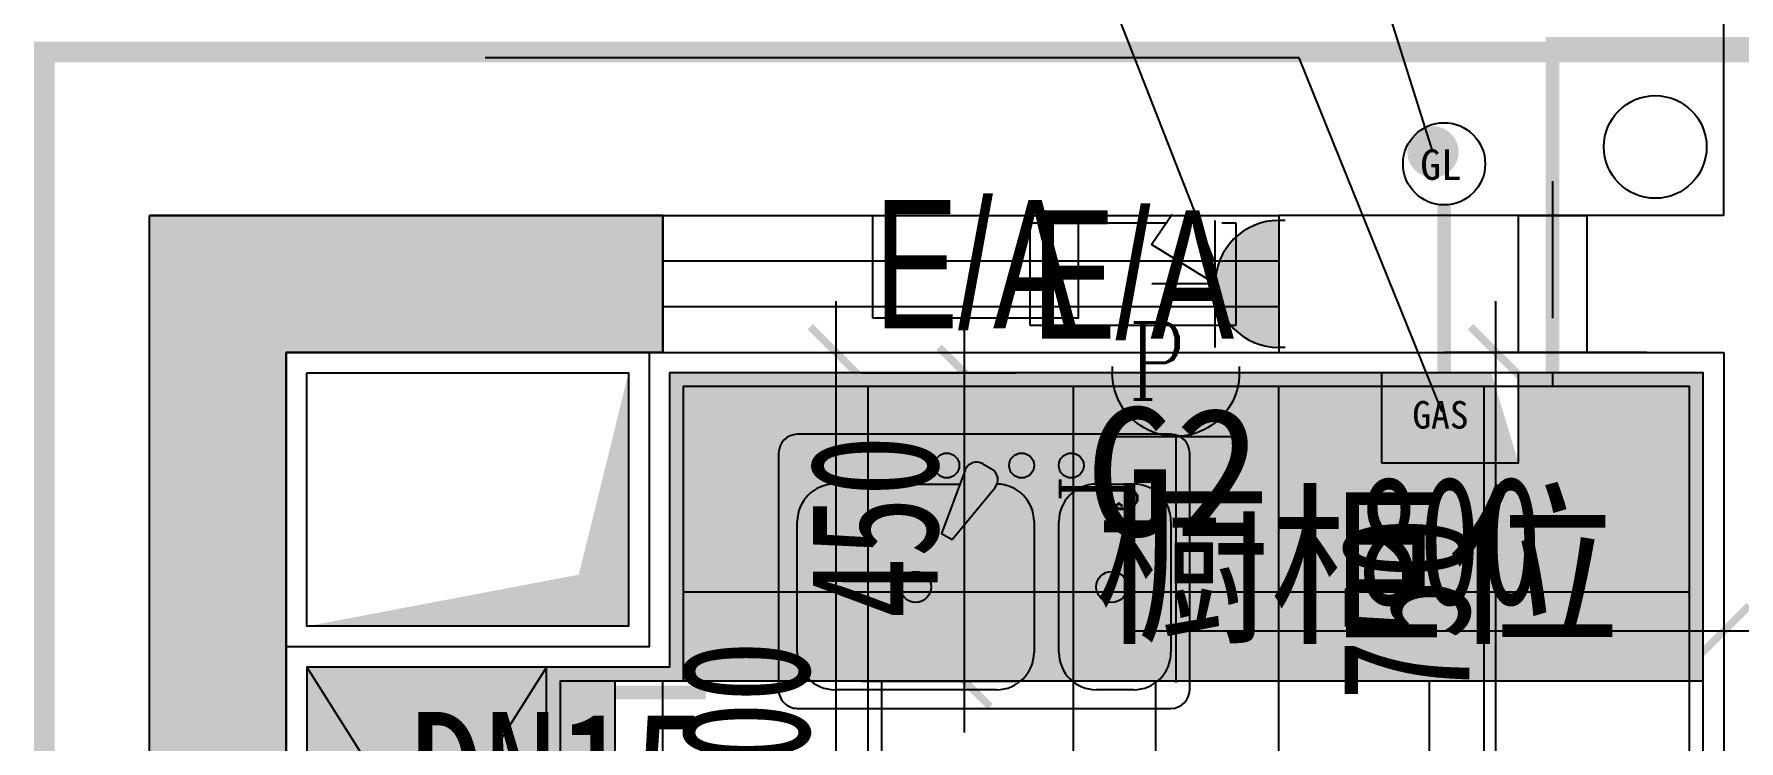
# Model space of a CAD drawing. Header units: millimetres. Extents: x -235126 to 312941, y -228449 to 114042.
# Drawn here: x -9819 to -7329, y -135804 to -134772 of the extents above; entities that cross this region are included whole.
import ezdxf
from ezdxf.enums import TextEntityAlignment as Align
from ezdxf.lldxf.tags import DXFTag

# ---------------------------------------------------------------- set-up
doc = ezdxf.new("R2010")
doc.units = ezdxf.units.MM
doc.header["$LTSCALE"] = 800
doc.set_wipeout_variables(frame=1)
doc.linetypes.add('2015-04.17 青苹果D户型$0$DASH', pattern=[0.35, 0.25, -0.1])
doc.linetypes.add('DASH', pattern=[0.35, 0.25, -0.1])
doc.layers.get('DEFPOINTS').update_dxf_attribs({"color": 250})
for name, color, linetype in [('_WALL', 6, 'Continuous'), ('_景森-废水立管', 4, 'Continuous'), ('AR-NEWWALL-新砌间墙', 4, 'Continuous'), ('DD-EL', 3, 'Continuous'), ('EQUIP-插座', 3, 'Continuous'), ('EQUIP-照明', 3, 'Continuous'), ('FC-BHTACH1-地坪铺砌', 8, 'Continuous'), ('FF-KITCHEN-厨房', 1, 'Continuous'), ('FF-TIXT-平面标注', 7, 'Continuous'), ('FF-完成面', 3, 'Continuous'), ('FUR', 8, 'Continuous'), ('KT', 55, 'Continuous'), ('m景森a-门窗', 2, 'Continuous'), ('P-燃气-PIPE', 6, 'GAS-P'), ('R-燃气设备', 3, 'Continuous'), ('RC-FIXTURE-天花造型', 1, 'Continuous'), ('RC-LIGHT-灯具', 2, 'Continuous'), ('STAIR', 2, 'Continuous'), ('t景森a-砼', 6, 'Continuous'), ('WALL', 4, 'Continuous')]:
    doc.layers.add(name, color=color, linetype=linetype)
doc.styles.add('_TCH_LABEL', font='COMPLEX', dxfattribs={"bigfont": 'GBCBIG'})
doc.styles.add('JSZY-SongTi', font='', dxfattribs={"width": 0.8})
doc.styles.get("Standard").update_dxf_attribs({"font": 'arial.ttf'})
doc.styles.add('宋-ZY', font='')
doc.styles.add('宋-图框', font='', dxfattribs={"width": 0.7})
doc.styles.add('样式_1', font='', dxfattribs={"height": 200})
doc.styles.get('JSZY-SongTi').set_extended_font_data('SimSun')
doc.styles.get('宋-ZY').set_extended_font_data('SimSun')
doc.styles.get('宋-图框').set_extended_font_data('SimSun')
doc.styles.get('样式_1').set_extended_font_data('STXihei')
doc.linetypes.add('GAS-P', pattern='A,3,-0.15,["GAS",JSZY-SongTi,S=0.24,R=0,X=0,Y=-0.12],-0.635', length=3.785)
tags = doc.linetypes.add('HIDDEN2', pattern=[0.1875, 0.125, -0.0625]).pattern_tags.tags
tags[6:7] = [DXFTag(74, 4), DXFTag(75, 0), DXFTag(340, '0'), DXFTag(46, 1.0), DXFTag(50, 0.0), DXFTag(44, 0.0), DXFTag(45, 0.0)]
tags[4:5] = [DXFTag(74, 4), DXFTag(75, 0), DXFTag(340, '0'), DXFTag(46, 1.0), DXFTag(50, 0.0), DXFTag(44, 0.0), DXFTag(45, 0.0)]
doc.dimstyles.new('1比75', dxfattribs={"dimscale": 75, "dimtxt": 2.5, "dimasz": 1, "dimexe": 1, "dimexo": 1.5, "dimgap": 0.5, "dimtad": 1, "dimdec": 0, "dimzin": 0, "dimdsep": 46, "dimtxsty": '宋-图框', "dimblk": 'ARCHTICK', "dimcen": 0.09, "dimdle": 1, "dimclrd": 8, "dimclre": 8, "dimclrt": 2, "dimadec": 0, "dimazin": 0, "dimtfac": 1, "dimtdec": 0, "dimtix": 1, "dimtmove": 2, "dimatfit": 3, "dimldrblk": 'DOT', "dimfxl": 1, "dimtolj": 1, "dimtzin": 0, "dimlwd": -1, "dimlwe": -1, "dimarcsym": 0})

# ---------------------------------------------------------------- blocks, each defined once
blk = doc.blocks.new('sdft')
at = {"layer": 'STAIR'}
for p, q in [((833709.3946, -78108.9), (833809.3946, -77908.9)), ((833809.3946, -77908.9), (833709.3946, -77908.9)), ((833709.3946, -77908.9), (833809.3946, -78108.9))]:
    blk.add_line(p, q, dxfattribs=at)
at = {"linetype": '2015-04.17 青苹果D户型$0$DASH'}
blk.add_wipeout([(833809.3946, -78108.9), (833809.3946, -77908.9), (833709.3946, -77908.9), (833709.3946, -78108.9)], dxfattribs=at)
at = {"layer": 'KT', "color": 2, "linetype": '2015-04.17 青苹果D户型$0$DASH'}
blk.add_line((833759.3946, -77858.9), (833759.3946, -78158.9), dxfattribs=at)
at = {"layer": 'STAIR'}
blk.add_lwpolyline([(833709.3946, -77908.9), (833809.3946, -77908.9), (833809.3946, -78108.9), (833709.3946, -78108.9)], close=True, dxfattribs=at)
blk = doc.blocks.new('ERGRGAERG')
at = {"color": 3}
blk.add_circle((0, 0), 50, dxfattribs=at)
at = {"layer": 'R-燃气设备', "style": '样式_1'}
blk.add_text('GL', height=37.01, rotation=360, dxfattribs=at).set_placement((-29, -19.5))
blk = doc.blocks.new('tump')
at = {"layer": 'FUR'}
for points in [[(-3150.6, 25809.2), (-3680.6, 25809.2), (-3680.6, 26239.2), (-3150.6, 26239.2)], [(-3180.6, 25839.2), (-3650.6, 25839.2), (-3650.6, 26209.2), (-3180.6, 26209.2)]]:
    blk.add_lwpolyline(points, close=True, dxfattribs=at)
blk.add_solid([(-3180.6, 26209.2), (-3578, 26133.9), (-3650.6, 26209.2), (-3650.6, 25839.2)], dxfattribs=at)
blk = doc.blocks.new('$TCHSYS$WIN2D')
for p, q in [((-0.5, 0.5), (0.5, 0.5)), ((-0.5, 0.5), (-0.5, -0.5)), ((0.5, 0.5), (0.5, -0.5)), ((0.5, 0.1667), (-0.5, 0.1667)), ((0.5, -0.1667), (-0.5, -0.1667)), ((-0.5, -0.5), (0.5, -0.5))]:
    blk.add_line(p, q)
blk = doc.blocks.new('ehgwehe')
at = {"ltscale": 50}
for p, q in [((3110673.4, 797957.4), (3110327.7, 797957.4)), ((3110300.4, 797930.1), (3110300.4, 797384.2)), ((3110700.7, 797384.2), (3110700.7, 797930.1)), ((3110327.7, 797356.9), (3110673.4, 797356.9))]:
    blk.add_line(p, q, dxfattribs=at)
at = {"color": 8, "ltscale": 50}
for p, q in [((3110427.7, 797930.1), (3110618.8, 797930.1)), ((3110373.2, 797820.9), (3110373.2, 797875.5)), ((3110673.4, 797875.5), (3110673.4, 797820.9)), ((3110618.8, 797766.3), (3110427.7, 797766.3)), ((3110427.7, 797730), (3110618.8, 797730)), ((3110673.4, 797675.4), (3110673.4, 797438.8)), ((3110343.4, 797655.4), (3110350.7, 797668.1)), ((3110454.1, 797610.5), (3110378.1, 797673)), ((3110352.8, 797629.2), (3110445, 797594.7)), ((3110373.2, 797438.8), (3110373.2, 797621.6)), ((3110445, 797594.7), (3110454.1, 797610.5)), ((3110618.8, 797384.2), (3110427.7, 797384.2))]:
    blk.add_line(p, q, dxfattribs=at)
for centre, radius in [((3110523.3, 797843.7), 22.7), ((3110345.9, 797784.5), 18.2), ((3110345.9, 797711.8), 18.2), ((3110345.9, 797602.6), 18.2), ((3110523.3, 797557.1), 22.7)]:
    blk.add_circle(centre, radius, dxfattribs=at)
at = {"ltscale": 50}
for centre, start, end in [((3110327.7, 797930.1), 90, 180), ((3110673.4, 797930.1), 0, 90), ((3110327.7, 797384.2), 180, 270), ((3110673.4, 797384.2), 270, 0)]:
    blk.add_arc(centre, 27.3, start, end, dxfattribs=at)
at = {"color": 8, "ltscale": 50}
for centre, radius, start, end in [((3110427.7, 797875.5), 54.6, 90, 180), ((3110618.8, 797875.5), 54.6, 0, 90), ((3110427.7, 797820.9), 54.6, 180, 270), ((3110618.8, 797820.9), 54.6, 270, 0), ((3110427.7, 797675.4), 54.6, 90, 180), ((3110618.8, 797675.4), 54.6, 0, 90), ((3110366.5, 797659), 18.2, 50.5377, 150), ((3110359.2, 797646.3), 18.2, 150, 249.4623), ((3110427.7, 797438.8), 54.6, 180, 270), ((3110618.8, 797438.8), 54.6, 270, 0)]:
    blk.add_arc(centre, radius, start, end, dxfattribs=at)
blk = doc.blocks.new('231')
at = {"layer": 'R-燃气设备'}
blk.add_lwpolyline([(3897167.8, 649953.3), (3897368, 649953.3), (3897368, 650084.8), (3897167.8, 650084.8)], close=True, dxfattribs=at)
at = {"layer": 'R-燃气设备', "style": '样式_1'}
blk.add_text('GAS', height=40.22, rotation=360, dxfattribs=at).set_placement((3897212.9, 650003.5))
blk = doc.blocks.new('_ArchTick')
at = {"color": 0, "linetype": 'ByBlock', "const_width": 0.15}
blk.add_lwpolyline([(-0.5, -0.5), (0.5, 0.5)], dxfattribs=at)
blk = doc.blocks.new('A$C55397A8D')
h = blk.add_hatch(color=251)
edge = h.paths.add_edge_path()
edge.add_ellipse((3.381, 4.531), major_axis=(0, 1.65), ratio=1, start_angle=90.0022, end_angle=270.0022)
edge.add_line((5.031, 4.531), (1.731, 4.531))
for p, q in [((1.731, 4.696), (1.731, 4.531)), ((1.731, 4.531), (5.031, 4.531)), ((5.031, 4.696), (5.031, 4.531)), ((5.031, 2.881), (1.731, 2.881)), ((3.381, 2.881), (3.381, 1.231))]:
    blk.add_line(p, q)
blk.add_ellipse((3.381, 4.531), major_axis=(0, 1.65), ratio=1, start_param=1.570835, end_param=4.712428)
at = {"style": '_TCH_LABEL', "flags": 8}
blk.add_attdef('$TEXT$', text='', height=2, dxfattribs=at).set_placement((5.381, 1.381), align=Align.MIDDLE_CENTER)
blk = doc.blocks.new('*D523')
at = {"layer": 'DEFPOINTS', "color": 0, "transparency": 16777216}
for p in [(-8920.8, -135236.6), (-9167.8, -136436.6), (-8647.8, -136436.6)]:
    blk.add_point(p, dxfattribs=at)
at = {"layer": 'EQUIP-插座', "color": 8, "transparency": 16777216}
for p, q in [((-8647.8, -135161.6), (-8647.8, -136511.6)), ((-8808.3, -135236.6), (-8572.8, -135236.6)), ((-9055.3, -136436.6), (-8572.8, -136436.6))]:
    blk.add_line(p, q, dxfattribs=at)
at = {"layer": 'EQUIP-插座', "color": 8, "transparency": 16777216, "xscale": 75, "yscale": 75, "zscale": 75}
for p, rotation in [((-8647.8, -135236.6), 90), ((-8647.8, -136436.6), 270)]:
    blk.add_blockref('_ArchTick', p, dxfattribs=dict(at, rotation=rotation))
at = {"layer": 'EQUIP-插座', "color": 2, "transparency": 16777216, "insert": (-8779, -135836.6), "char_height": 187.5, "attachment_point": 5, "rotation": 90, "style": '宋-图框'}
blk.add_mtext('\\A1;1200', dxfattribs=at)
blk = doc.blocks.new('_Dot')
at = {"color": 0, "linetype": 'ByBlock', "lineweight": -2}
blk.add_line((-0.5, 0), (-1, 0), dxfattribs=at)
at = {"color": 0, "linetype": 'ByBlock', "const_width": 0.5}
blk.add_lwpolyline([(-0.25, 0, 1), (0.25, 0, 1)], format="xyb", close=True, dxfattribs=at)
blk = doc.blocks.new('*D524')
at = {"layer": 'DEFPOINTS', "color": 0, "transparency": 16777216}
for p in [(-8151.3, -135266.6), (-7350.8, -135266.6), (-8151.3, -135643.7)]:
    blk.add_point(p, dxfattribs=at)
at = {"layer": 'EQUIP-插座', "color": 8, "transparency": 16777216}
for p, q in [((-8151.3, -135379.1), (-8151.3, -135718.7)), ((-7350.8, -135379.1), (-7350.8, -135718.7)), ((-7275.8, -135643.7), (-8226.3, -135643.7))]:
    blk.add_line(p, q, dxfattribs=at)
at = {"layer": 'EQUIP-插座', "color": 8, "transparency": 16777216, "xscale": 75, "yscale": 75, "zscale": 75, "rotation": 180}
blk.add_blockref('_ArchTick', (-8151.3, -135643.7), dxfattribs=at)
at = {"layer": 'EQUIP-插座', "color": 8, "transparency": 16777216, "xscale": 75, "yscale": 75, "zscale": 75}
blk.add_blockref('_ArchTick', (-7350.8, -135643.7), dxfattribs=at)
at = {"layer": 'EQUIP-插座', "color": 2, "transparency": 16777216, "insert": (-7751, -135512.5), "char_height": 187.5, "attachment_point": 5, "style": '宋-图框'}
blk.add_mtext('\\A1;800', dxfattribs=at)
blk = doc.blocks.new('A$C5E7E6D27')
blk.add_hatch(color=251).paths.add_polyline_path([(0.161, 4.15, 1), (3.461, 4.15)])
for p, q in [((0.161, 4.315), (0.161, 4.15)), ((0.161, 4.15), (3.461, 4.15)), ((3.461, 4.315), (3.461, 4.15)), ((3.461, 2.5), (0.161, 2.5)), ((1.811, 2.5), (0.789, 0.847)), ((1.811, 2.5), (1.811, 0.85)), ((0.789, 0.847), (0, 1.381))]:
    blk.add_line(p, q)
blk.add_arc((1.811, 4.15), 1.65, 180, 0)
at = {"style": '_TCH_LABEL', "flags": 8}
blk.add_attdef('K', text='', height=2, dxfattribs=at).set_placement((3.811, 1), align=Align.MIDDLE_CENTER)
blk = doc.blocks.new('*D551')
at = {"layer": 'AR-NEWWALL-新砌间墙', "color": 8, "transparency": 16777216}
for p, q in [((-7683.5, -136061.6), (-7683.5, -135161.6)), ((-7463.3, -135236.6), (-7758.5, -135236.6)), ((-7463.3, -135986.6), (-7758.5, -135986.6))]:
    blk.add_line(p, q, dxfattribs=at)
at = {"layer": 'DEFPOINTS', "color": 0, "transparency": 16777216}
for p in [(-7683.5, -135236.6), (-7350.8, -135236.6), (-7350.8, -135986.6)]:
    blk.add_point(p, dxfattribs=at)
at = {"layer": 'AR-NEWWALL-新砌间墙', "color": 8, "transparency": 16777216, "xscale": 75, "yscale": 75, "zscale": 75}
for p, rotation in [((-7683.5, -135236.6), 90), ((-7683.5, -135986.6), 270)]:
    blk.add_blockref('_ArchTick', p, dxfattribs=dict(at, rotation=rotation))
at = {"layer": 'AR-NEWWALL-新砌间墙', "color": 2, "transparency": 16777216, "insert": (-7814.8, -135611.6), "char_height": 187.5, "attachment_point": 5, "rotation": 90, "style": '宋-图框'}
blk.add_mtext('\\A1;750', dxfattribs=at)
blk = doc.blocks.new('*D579')
at = {"layer": 'DEFPOINTS', "color": 0, "transparency": 16777216}
for p in [(-8723.6, -135266.6), (-8460, -135266.6), (-8723.6, -135716.6)]:
    blk.add_point(p, dxfattribs=at)
at = {"layer": 'FC-BHTACH1-地坪铺砌', "color": 8, "transparency": 16777216}
for p, q in [((-8460, -135791.6), (-8460, -135191.6)), ((-8611.1, -135266.6), (-8385, -135266.6)), ((-8611.1, -135716.6), (-8385, -135716.6))]:
    blk.add_line(p, q, dxfattribs=at)
at = {"layer": 'FC-BHTACH1-地坪铺砌', "color": 8, "transparency": 16777216, "xscale": 75, "yscale": 75, "zscale": 75}
for p, rotation in [((-8460, -135266.6), 90), ((-8460, -135716.6), 270)]:
    blk.add_blockref('_ArchTick', p, dxfattribs=dict(at, rotation=rotation))
at = {"layer": 'FC-BHTACH1-地坪铺砌', "color": 2, "transparency": 16777216, "insert": (-8591.2, -135491.6), "char_height": 187.5, "attachment_point": 5, "rotation": 90, "style": '宋-图框'}
blk.add_mtext('\\A1;450', dxfattribs=at)

msp = doc.modelspace()

# ---------------------------------------------------------------- hatches: boundary and pattern name
at = {"layer": 'FC-BHTACH1-地坪铺砌'}
h = msp.add_hatch(dxfattribs=at)
h.set_pattern_fill('_USER', color=75, scale=400, angle=90, style=0, pattern_type=0)
h.set_pattern_definition([(90, (-7380.8, -137706.55), (-400, 2e-14), [])])
h.paths.add_polyline_path([(-8970.8, -135716.6), (-8970.8, -136101), (-7380.8, -136106.6), (-7380.8, -136016.6), (-7380.8, -136016.6), (-7395.8, -136016.6), (-7395.8, -135966.6), (-7380.8, -135716.6)])
at = {"layer": 't景森a-砼'}
h = msp.add_hatch(color=8, dxfattribs=at)
h.dxf.hatch_style = 1
h.paths.add_polyline_path([(-9650.8, -135036.6), (-8900.8, -135036.6), (-8900.8, -135236.6), (-9450.8, -135236.6), (-9450.8, -138336.6), (-9650.8, -138336.6)])

# ---------------------------------------------------------------- linework, layer by layer
at = {"layer": '_WALL', "linetype": 'ByBlock'}
msp.add_lwpolyline([(-9650.8, -135036.6), (-8900.8, -135036.6), (-8900.8, -135236.6), (-9450.8, -135236.6), (-9450.8, -138336.6), (-9650.8, -138336.6), (-9650.8, -135036.6)], dxfattribs=at)
at = {"layer": '_景森-废水立管', "color": 5}
msp.add_circle((-7450.8, -134936.6), 75, dxfattribs=at)
at = {"layer": 'DD-EL', "color": 1}
msp.add_lwpolyline([(-8593.8, -135186.6), (-8593.8, -135036.6), (-8293.8, -135036.6), (-8293.8, -135186.6)], close=True, dxfattribs=at)
at = {"layer": 'EQUIP-插座', "color": 7}
msp.add_lwpolyline([(-8095.4, -135103.2), (-8266.8, -134664.5), (-8943.8, -134664.5)], dxfattribs=at)
at = {"layer": 'FC-BHTACH1-地坪铺砌', "color": 7}
msp.add_lwpolyline([(-7380.8, -135716.6), (-8970.8, -135716.6), (-8970.8, -137256.6), (-8180.8, -137256.6), (-8180.8, -137706.6)], dxfattribs=at)
at = {"layer": 'P-燃气-PIPE', "linetype": 'HIDDEN2', "ltscale": 0.6, "const_width": 20}
for points in [[(-7759.3, -135021.2), (-7759.3, -135266.6)], [(-7850.8, -135332.3), (-8848.3, -135332.3), (-8848.3, -135733.3), (-9309.7, -135733.3), (-9309.7, -136114.6)]]:
    msp.add_lwpolyline(points, dxfattribs=at)
at = {"layer": 'RC-FIXTURE-天花造型', "color": 7, "linetype": 'HIDDEN2'}
for p, q in [((-9070.8, -135696.6), (-9420.8, -136249.9)), ((-9420.8, -135696.6), (-9070.8, -136249.9))]:
    msp.add_line(p, q, dxfattribs=at)
at = {"layer": 'RC-FIXTURE-天花造型'}
msp.add_line((-9070.8, -137356.6), (-9070.8, -135696.6), dxfattribs=at)
msp.add_lwpolyline([(-9420.8, -135696.6), (-9420.8, -137706.6), (-8080.8, -137706.6)], dxfattribs=at)
at = {"layer": 'RC-LIGHT-灯具', "color": 1, "linetype": 'DASH'}
msp.add_lwpolyline([(-8363.8, -135197.3), (-8363.8, -135047.3), (-8063.8, -135047.3), (-8063.8, -135197.3)], close=True, dxfattribs=at)
at = {"layer": 'WALL'}
for p, q in [((-7350.8, -135036.6), (-7350.8, -134436.6)), ((-9650.8, -135436.6), (-9650.8, -135036.6)), ((-8900.8, -135036.6), (-9650.8, -135036.6)), ((-8900.8, -135236.6), (-8900.8, -135036.6)), ((-8000.8, -135036.6), (-8000.8, -135236.6)), ((-9450.8, -135536.6), (-9450.8, -135236.6)), ((-9450.8, -135236.6), (-8900.8, -135236.6)), ((-7350.8, -135236.6), (-7350.8, -135986.6)), ((-9450.8, -137736.6), (-9450.8, -135536.6)), ((-9650.8, -137836.6), (-9650.8, -135636.6))]:
    msp.add_line(p, q, dxfattribs=at)

# ---------------------------------------------------------------- block references
at = {"rotation": 179.9999999999921}
msp.add_blockref('tump', (-12601.4, -109427.4), dxfattribs=at)
at = {"layer": 'DD-EL'}
ref = msp.add_blockref('A$C5E7E6D27', (-8234.2, -135034.7), dxfattribs=dict(at, xscale=56.25, yscale=56.25, zscale=56.25, rotation=270))
ref.add_attrib('K', 'P', dxfattribs={"height": 112.5, "style": '_TCH_LABEL', "width": 0.8, "flags": 8}).set_placement((-8178, -135249.1), align=Align.MIDDLE_CENTER)
ref = msp.add_blockref('A$C55397A8D', (-7961.1, -135521.4), dxfattribs=dict(at, xscale=-56.25, yscale=56.25, zscale=56.25))
ref.add_attrib('$TEXT$', 'J', dxfattribs={"height": 112.5, "rotation": 90, "style": '_TCH_LABEL', "width": 0.8, "flags": 8}).set_placement((-8263.8, -135443.7), align=Align.MIDDLE_CENTER)
at = {"layer": 'FF-KITCHEN-厨房', "rotation": 269.9999999999999}
msp.add_blockref('ehgwehe', (-806088.4, 2974944.1), dxfattribs=at)
at = {"layer": 'm景森a-门窗', "xscale": -900, "yscale": -200, "zscale": 200, "rotation": 179.9999999999971}
msp.add_blockref('$TCHSYS$WIN2D', (-8450.8, -135136.6), dxfattribs=at)
at = {"layer": 'R-燃气设备', "xscale": 1.2, "yscale": 1.2, "zscale": 1.2}
msp.add_blockref('ERGRGAERG', (-7759.3, -134961.2), dxfattribs=at)
at = {"layer": 'STAIR'}
msp.add_blockref('sdft', (-841360.2, -57127.7), dxfattribs=at)

# ---------------------------------------------------------------- texts
at = {"layer": 'DD-EL', "color": 1, "width": 0.7}
msp.add_text('E/A', height=187.5, dxfattribs=at).set_placement((-8443.8, -135104.2), align=Align.MIDDLE)
at = {"layer": 'EQUIP-照明', "insert": (-8280.8, -135412.6), "char_height": 187.5, "attachment_point": 4, "line_spacing_factor": 0.84, "style": '宋-ZY'}
msp.add_mtext('G2', dxfattribs=at)
at = {"layer": 'FC-BHTACH1-地坪铺砌', "color": 7, "insert": (-8269.1, -135558.7), "char_height": 187.5, "attachment_point": 4, "line_spacing_factor": 0.84, "style": '宋-ZY'}
msp.add_mtext('橱柜位', dxfattribs=at)
at = {"layer": 'FF-TIXT-平面标注', "style": '宋-ZY', "width": 0.85}
msp.add_text('DN15', height=187.5, rotation=360, dxfattribs=at).set_placement((-9054.3, -135949.2), align=Align.CENTER)
at = {"layer": 'RC-LIGHT-灯具', "color": 1, "linetype": 'DASH', "width": 0.7}
msp.add_text('E/A', height=187.5, dxfattribs=at).set_placement((-8213.8, -135119.1), align=Align.MIDDLE)

# ---------------------------------------------------------------- dimensions: what is measured, and where the dimension line sits
at = {"layer": 'EQUIP-插座', "color": 1}
dim = msp.add_linear_dim(base=(-8647.8, -136436.6), p1=(-8920.8, -135236.6), p2=(-9167.8, -136436.6), angle=90, dimstyle='1比75', override={"dimfxl": 100}, dxfattribs=at)
dim.commit()
dim.dimension.update_dxf_attribs({"geometry": '*D523', "text_midpoint": (-8779, -135836.6)})
at = {"layer": 'FC-BHTACH1-地坪铺砌', "color": 8}
dim = msp.add_linear_dim(base=(-8460, -135266.6), p1=(-8723.6, -135716.6), p2=(-8723.6, -135266.6), angle=90, dimstyle='1比75', override={"dimfxl": 100}, dxfattribs=at)
dim.commit()
dim.dimension.update_dxf_attribs({"geometry": '*D579', "text_midpoint": (-8591.2, -135491.6)})

# ---------------------------------------------------------------- leaders
at = {"layer": 'FF-TIXT-平面标注'}
for points in [[(-7775.6, -134943.9), (-8003.2, -134223.2), (-9192.6, -134223.2)], [(-7762.3, -135323.2), (-7970.9, -134806.2), (-9160.3, -134806.2)]]:
    msp.add_leader(points, dimstyle='1比75', override={"dimtad": 0}, dxfattribs=at)

# ---------------------------------------------------------------- next in the draw order: hatches: boundary and pattern name
at = {"layer": 'FC-BHTACH1-地坪铺砌'}
h = msp.add_hatch(dxfattribs=at)
h.set_pattern_fill('AR-CONC', color=8, scale=15, style=0)
h.set_pattern_definition([(50, (33018.54, -181704.29), (107.58903, -9.41282), [11.25, -123.75]), (355, (33018.54, -181704.29), (-20.8127, 112.82882), [9, -99]), (100.4514, (33027.51, -181705.07), (86.7764, 103.41593), [9.56103, -105.17132]), (46.1842, (33018.54, -181674.29), (160.08616, -24.82785), [16.875, -185.625]), (96.6356, (33031.88, -181676.36), (140.1994, 146.1177), [14.34154, -157.75695]), (351.1842, (33018.54, -181674.29), (140.1993, 146.1178), [13.5, -148.5]), (21, (33033.54, -181681.79), (89.53606, -60.39283), [11.25, -123.75]), (326, (33033.54, -181681.79), (36.4973, 108.7725), [9, -99]), (71.4514, (33041, -181686.82), (126.0334, 48.37957), [9.56103, -105.17132]), (37.5, (33018.542, -181704.29), (1.823978, 49.934078), [0, -97.8, 0, -100.5, 0, -99.375]), (7.5, (33018.54, -181704.29), (39.46043, 59.161757), [0, -57.3, 0, -95.55, 0, -37.875]), (327.5, (32985.09, -181704.29), (80.073365, -3.38323), [0, -37.5, 0, -117, 0, -155.25]), (317.5, (32970.09, -181704.29), (87.477925, 15.01575), [0, -48.75, 0, -77.7, 0, -110.25])])
h.paths.add_polyline_path([(-8180.8, -137706.6), (-8180.8, -137256.6), (-8970.8, -137256.6), (-8970.8, -135716.6), (-7380.8, -135716.6), (-7380.8, -135266.6), (-7650.6, -135266.6), (-7650.6, -135398.1), (-7690.2, -135266.6), (-7850.8, -135266.6), (-8890.8, -135266.6), (-8890.8, -135696.6), (-9420.8, -135696.6), (-9420.8, -137706.6)])
h.paths.add_polyline_path([(-8970.8, -135994.3), (-8970.8, -135724), (-8970.8, -135765.9), (-8970.8, -135816.6)], flags=17)
at = {"layer": 'RC-FIXTURE-天花造型'}
h = msp.add_hatch(dxfattribs=at)
h.set_pattern_fill('_USER', color=8, scale=300, angle=90, style=0, double=1, pattern_type=0)
h.set_pattern_definition([(90, (-7400.8, -137686.55), (-300, 2e-14), []), (180, (-7400.8, -137686.55), (-4e-14, -300), [])])
h.paths.add_polyline_path([(-7400.8, -137686.6), (-7400.8, -135286.6), (-8870.8, -135286.6), (-8870.8, -135716.6), (-9050.8, -135716.6), (-9050.8, -137336.6), (-8060.8, -137336.6), (-8060.8, -137686.6)])

# ---------------------------------------------------------------- next in the draw order: linework, layer by layer
at = {"layer": 'FC-BHTACH1-地坪铺砌', "color": 3, "linetype": 'HIDDEN2', "ltscale": 2, "const_width": 30}
msp.add_lwpolyline([(-9804.2, -134797.9), (-6834.4, -134797.9), (-6834.4, -138081.3), (-9804.2, -138081.3)], close=True, dxfattribs=at)
msp.add_lwpolyline([(-9804.2, -134797.9), (-6834.4, -134797.9), (-6834.4, -138081.3), (-9804.2, -138081.3)], close=True, dxfattribs=at)
at = {"layer": 'FF-完成面', "color": 3}
msp.add_lwpolyline([(-7350.8, -135986.6), (-7380.8, -135986.6), (-7380.8, -135266.6), (-8890.8, -135266.6), (-8890.8, -135696.6), (-9420.8, -135696.6), (-9420.8, -137706.6), (-7380.8, -137706.6), (-7380.8, -137586.6), (-7350.8, -137586.6)], dxfattribs=at)
at = {"layer": 'P-燃气-PIPE', "linetype": 'HIDDEN2', "ltscale": 0.6, "const_width": 20}
msp.add_lwpolyline([(-7650.6, -135332.3), (-7600.8, -135332.3), (-7600.8, -134786.1), (-7150.8, -134786.1)], dxfattribs=at)
at = {"layer": 'RC-FIXTURE-天花造型', "color": 8}
msp.add_lwpolyline([(-7400.8, -137686.6), (-7400.8, -135286.6), (-8870.8, -135286.6), (-8870.8, -135716.6), (-9050.8, -135716.6), (-9050.8, -137336.6), (-9050.8, -137336.6), (-8060.8, -137336.6), (-8060.8, -137686.6), (-7400.8, -137686.6)], dxfattribs=at)
at = {"layer": 'WALL'}
for p, q in [((-7350.8, -135036.6), (-8000.8, -135036.6)), ((-8000.8, -135236.6), (-7350.8, -135236.6))]:
    msp.add_line(p, q, dxfattribs=at)

# ---------------------------------------------------------------- next in the draw order: block references
at = {"layer": 'R-燃气设备'}
msp.add_blockref('231', (-3905018.6, -785351.4), dxfattribs=at)

# ---------------------------------------------------------------- next in the draw order: dimensions: what is measured, and where the dimension line sits
at = {"layer": 'AR-NEWWALL-新砌间墙', "color": 1}
dim = msp.add_linear_dim(base=(-7683.5, -135236.6), p1=(-7350.8, -135986.6), p2=(-7350.8, -135236.6), angle=90, dimstyle='1比75', override={"dimfxl": 100}, dxfattribs=at)
dim.commit()
dim.dimension.update_dxf_attribs({"geometry": '*D551', "text_midpoint": (-7814.8, -135611.6)})
at = {"layer": 'EQUIP-插座', "color": 1}
dim = msp.add_linear_dim(base=(-8151.2833, -135643.7075), p1=(-7350.8028, -135266.5542), p2=(-8151.2833, -135266.5543), dimstyle='1比75', override={"dimfxl": 100}, dxfattribs=at)
dim.commit()
dim.dimension.update_dxf_attribs({"geometry": '*D524', "text_midpoint": (-7751.0431, -135512.4575)})

doc.saveas('drawing.dxf')
